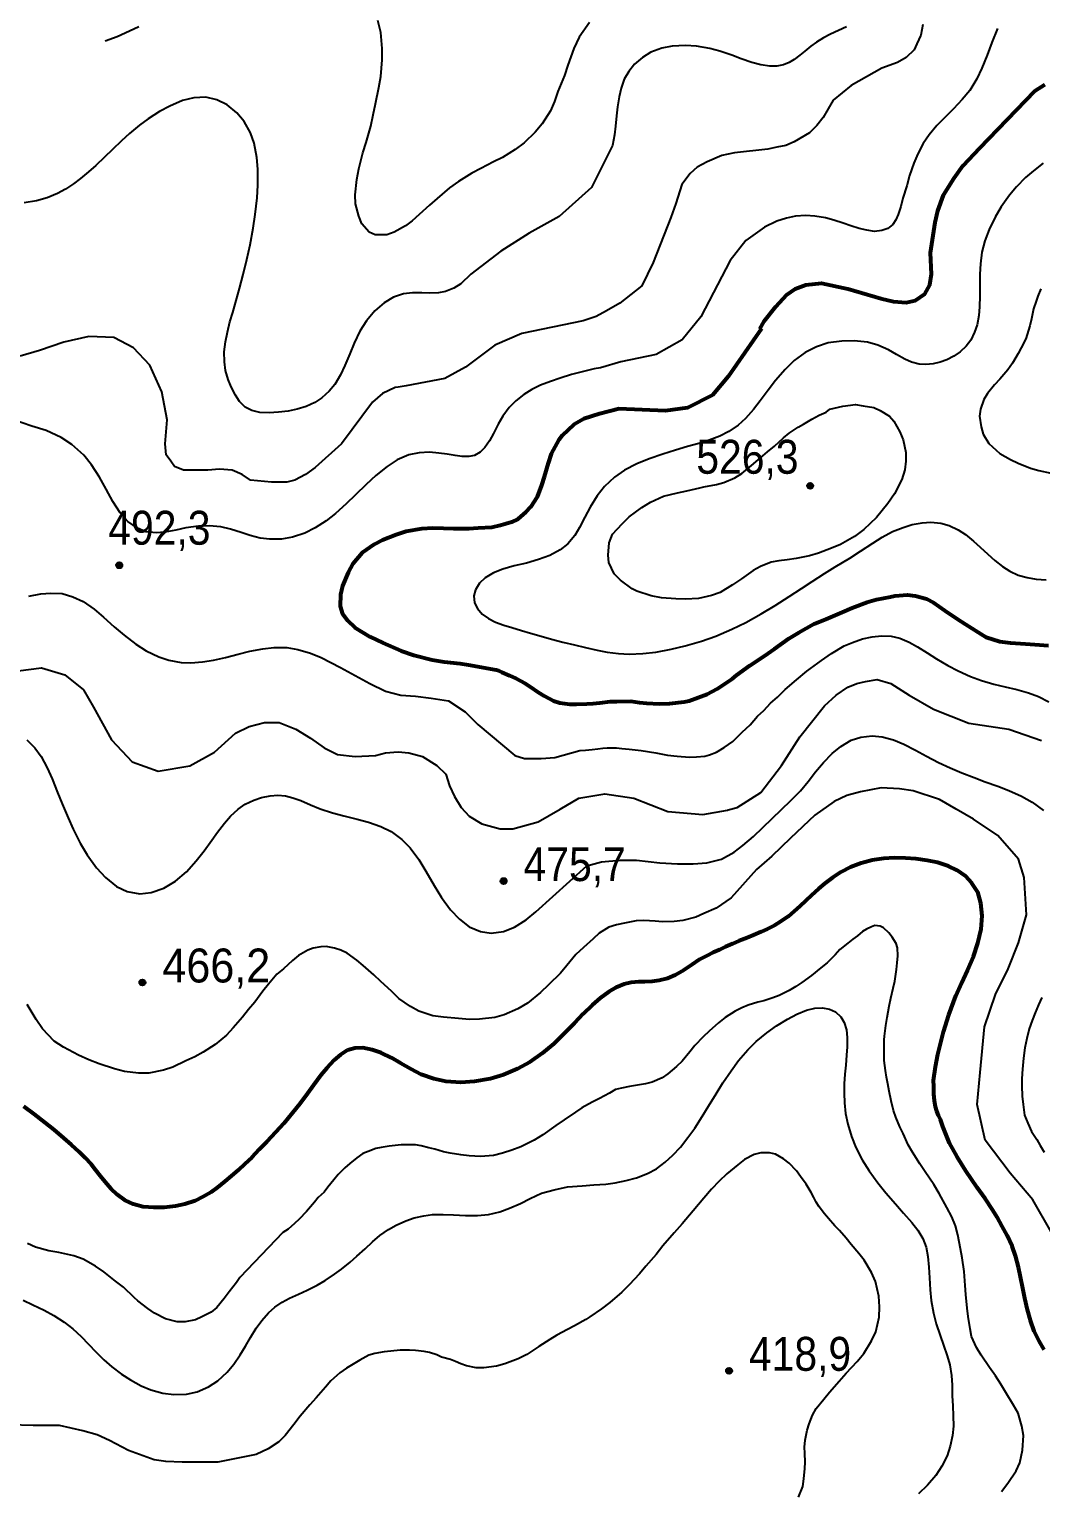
# Model space of a CAD drawing. Header units: metres. Extents: x 552626 to 559174, y 1843804 to 1852371.
# Drawn here: x 556076 to 556583, y 1846438 to 1847171 of the extents above; entities that cross this region are included whole.
import ezdxf

# ---------------------------------------------------------------- set-up
doc = ezdxf.new("R2010")
doc.units = ezdxf.units.M
doc.header["$LTSCALE"] = 6.8
for name, color, linetype, lineweight in [('1', 7, 'Continuous', 25), ('2', 7, 'Continuous', 53), ('3', 7, 'Continuous', 25), ('5', 7, 'Continuous', 25)]:
    doc.layers.add(name, color=color, linetype=linetype, lineweight=lineweight)

msp = doc.modelspace()

# ---------------------------------------------------------------- hatches: boundary and pattern name
at = {"layer": '5'}
for points in [[(556469.2, 1846942.03, 1), (556466.2, 1846942.03, 1)], [(556123.03, 1846902.22, 1), (556120.03, 1846902.22, 1)], [(556315.59, 1846743.92, 1), (556312.59, 1846743.92, 1)], [(556134.6, 1846693.09, 1), (556131.6, 1846693.09, 1)], [(556428.52, 1846498.42, 1), (556425.52, 1846498.42, 1)]]:
    msp.add_hatch(color=256, dxfattribs=at).paths.add_polyline_path(points)

# ---------------------------------------------------------------- linework, layer by layer
at = {"layer": '1'}
for points in [[(556524.13, 1847173.39), (556523.15, 1847168.01), (556521.2, 1847163.61), (556519.74, 1847160.67), (556515.83, 1847156.76), (556511.44, 1847154.31), (556503.64, 1847151.37), (556488.21, 1847142.71), (556483.67, 1847139.07), (556479.14, 1847135.43), (556474.15, 1847126.8), (556470.98, 1847122.7), (556467.35, 1847119.07), (556459.65, 1847114.52), (556455.57, 1847112.7), (556451.03, 1847111.79), (556446.5, 1847110.88), (556429.73, 1847109.07), (556423.38, 1847107.7), (556416.13, 1847104.52), (556411.14, 1847101.79), (556407.51, 1847098.61), (556403.43, 1847093.15), (556400.41, 1847083.53), (556397.84, 1847076.51), (556388.96, 1847054), (556383.29, 1847042.39), (556372.28, 1847033.56), (556365.67, 1847029.88), (556360.53, 1847026.93), (556353.93, 1847024.72), (556323.18, 1847018.39), (556309.61, 1847012.64), (556294.99, 1847001.64), (556284.55, 1846995.88), (556265.24, 1846992.22), (556261.21, 1846991.6), (556259.68, 1846991.36), (556253.33, 1846988.43), (556248.45, 1846984.02), (556232.82, 1846963.09), (556219.66, 1846951.24), (556214.78, 1846947.82), (556209.41, 1846944.88), (556205.51, 1846943.9), (556202.09, 1846943.9), (556197.7, 1846943.9), (556187.2, 1846944.96), (556183.12, 1846947.69), (556178.13, 1846949.96), (556171.78, 1846950.41), (556165.89, 1846949.96), (556159.54, 1846949.96), (556153.65, 1846949.96), (556149.12, 1846951.78), (556147.3, 1846954.5), (556145.04, 1846957.69), (556144.58, 1846963.14), (556145.56, 1846975.17)], [(556485.87, 1847172.09), (556481.85, 1847170.28), (556477.82, 1847168.46), (556474.43, 1847166.7), (556470.85, 1847164.55), (556467.99, 1847162.45), (556464.98, 1847160.05), (556462.51, 1847157.95), (556459.72, 1847155.82), (556457.17, 1847154.3), (556454.25, 1847153.05), (556451.05, 1847152.52), (556447.48, 1847152.46), (556443.03, 1847153.18), (556438.52, 1847154.36), (556433.04, 1847156.19), (556428.4, 1847157.92), (556422.48, 1847159.9), (556417.47, 1847161.24), (556410.76, 1847162.43), (556405.15, 1847162.8), (556398.49, 1847162.56), (556393.29, 1847161.49), (556387.82, 1847159.39), (556383.63, 1847156.8), (556379.68, 1847153.46), (556376.83, 1847149.82), (556374.55, 1847145.9), (556372.95, 1847141.44), (556371.91, 1847137.12), (556371.15, 1847132.05), (556370.67, 1847127.55), (556370.15, 1847122.4), (556369.67, 1847118.04), (556368.6, 1847112.64), (556358.16, 1847091.69), (556341.98, 1847077.03), (556326.84, 1847068.66), (556312.74, 1847059.76), (556297.6, 1847048.24), (556292.65, 1847043.34), (556289.08, 1847041.13), (556285.01, 1847039.43), (556281.38, 1847038.76), (556277.16, 1847038.66), (556273.08, 1847038.86)], [(556561.61, 1847171.27), (556558.76, 1847164.39), (556556.34, 1847157.95), (556553.68, 1847151.43), (556551.2, 1847146.02), (556547.64, 1847140.33), (556543.92, 1847135.68), (556539.49, 1847131), (556535.12, 1847126.78), (556531.12, 1847122.64), (556527.29, 1847118.04), (556524.35, 1847113.66), (556521.56, 1847108.46), (556519.65, 1847103.85), (556517.52, 1847097.67), (556516.05, 1847092.43), (556514.18, 1847086.28), (556513.03, 1847082.05), (556511.74, 1847078.14), (556510.57, 1847075.38), (556509.06, 1847073.09), (556506.56, 1847071.02), (556503.64, 1847070.02), (556499.97, 1847069.65), (556496.03, 1847070.16), (556492.17, 1847071.05), (556488, 1847072.41), (556484.2, 1847073.77), (556479.6, 1847075.3), (556475.31, 1847076.44), (556470.1, 1847077.29), (556465.44, 1847077.53), (556460.4, 1847077.25), (556455.78, 1847076.29), (556450.99, 1847074.67), (556444.82, 1847071.8), (556435.43, 1847064.99), (556427.59, 1847055.04), (556412.98, 1847026.77), (556403.58, 1847015.25), (556390.53, 1847007.92), (556372.78, 1847004.26), (556362.64, 1847001.23), (556359.51, 1847000.65), (556353.36, 1846999.24), (556348.13, 1846997.83), (556342.35, 1846996.07), (556337.59, 1846994.43), (556332.63, 1846992.47), (556328.29, 1846990.33), (556324.14, 1846987.89), (556320.15, 1846984.7), (556316.9, 1846981.32), (556313.72, 1846976.96), (556311.43, 1846972.9), (556309.04, 1846968.36), (556307.04, 1846964.69), (556304.65, 1846961.23), (556302.34, 1846958.97), (556299.51, 1846957.33), (556296.71, 1846956.77), (556293.25, 1846956.77), (556289.84, 1846957.27), (556285.86, 1846957.9), (556281.58, 1846958.52)], [(556273.08, 1847038.86), (556268.42, 1847038.88), (556263.88, 1847038.28), (556258.95, 1847036.64), (556254.16, 1847033.76), (556249.5, 1847029.86), (556245.32, 1847024.78), (556241.96, 1847019.59), (556239.13, 1847013.56), (556236.96, 1847008.26), (556234.57, 1847002.36), (556232.36, 1846997.64), (556229.48, 1846992.89), (556226.73, 1846989.46), (556223.08, 1846986.14), (556219.43, 1846983.84), (556215.12, 1846981.77), (556210.65, 1846980.43), (556206.16, 1846979.46), (556201.3, 1846978.92), (556196.67, 1846978.74), (556192.01, 1846978.87), (556187.89, 1846979.79), (556184.62, 1846981.43), (556181.76, 1846984.29), (556179.69, 1846987.58), (556177.56, 1846991.66), (556176.02, 1846995.36), (556174.68, 1846999.85), (556174.17, 1847004.21), (556174.11, 1847009.28), (556174.73, 1847014.28), (556175.66, 1847019.14), (556176.98, 1847024.25), (556178.33, 1847029.03), (556180.01, 1847034.93), (556181.69, 1847041.03), (556183.58, 1847047.96), (556185.38, 1847055.5), (556187.06, 1847062.9), (556188.56, 1847071.16), (556189.64, 1847078.02), (556190.53, 1847086.46), (556190.94, 1847092.77), (556190.95, 1847100.88), (556190.48, 1847106.65), (556189.17, 1847113.79), (556187.24, 1847118.96), (556184.01, 1847124.73), (556180.35, 1847129.09), (556175.53, 1847133.12), (556170.45, 1847135.51), (556164.84, 1847136.96), (556158.88, 1847136.56), (556153.18, 1847135.21), (556146.85, 1847132.43), (556141.73, 1847129.66), (556135.95, 1847126), (556131.62, 1847122.88), (556126.65, 1847118.77), (556122.69, 1847115.1), (556118.1, 1847110.6), (556114.14, 1847106.8), (556109.78, 1847102.68), (556106.01, 1847099.43)], [(556584.37, 1847103.88), (556579.51, 1847100.05), (556575.57, 1847096.57), (556571.09, 1847092.01), (556567.64, 1847087.77), (556563.44, 1847081.94), (556560.43, 1847076.69), (556557.32, 1847070.56), (556555.24, 1847064.84), (556553.73, 1847059.19), (556553, 1847053.42), (556552.69, 1847048.16), (556552.62, 1847042.29), (556552.62, 1847037.32), (556552.5, 1847031.88), (556552.15, 1847027.47), (556551.32, 1847022.79), (556550.06, 1847019.06), (556548.12, 1847015.15), (556545.8, 1847012.14), (556542.8, 1847009.18), (556539.7, 1847007.1), (556536.24, 1847005.28), (556532.79, 1847004.11), (556529.36, 1847003.26), (556525.7, 1847002.94), (556522.32, 1847003.12), (556518.48, 1847004.07), (556515.06, 1847005.63), (556510.92, 1847007.95)], [(556106.01, 1847099.43), (556102, 1847096.14), (556098.59, 1847093.53), (556094.56, 1847090.84), (556090.58, 1847088.59), (556085.35, 1847086.41), (556080.11, 1847084.92), (556073.84, 1847083.86)], [(556583.32, 1847040.85), (556581.75, 1847037.16), (556580.99, 1847034.7), (556579.55, 1847030.74), (556578.5, 1847025.78), (556577.76, 1847022.28), (556575.76, 1847015.69), (556573.42, 1847011.25), (556571.96, 1847008.33), (556568.99, 1847003.53), (556566.71, 1847000.23), (556562.69, 1846995.6), (556560.08, 1846992.73), (556556.59, 1846988.35), (556554.75, 1846985.39), (556553.04, 1846980.45), (556552.57, 1846977.07), (556553.38, 1846971.66), (556554.37, 1846967.98), (556557.28, 1846963.28), (556562.79, 1846958.22), (556568.07, 1846955.22), (556571.89, 1846953.38), (556578.14, 1846950.96), (556582.27, 1846949.72), (556588.5, 1846948.35)], [(556145.56, 1846975.17), (556142.84, 1846989.2), (556136.75, 1847002.58), (556128.63, 1847011.27), (556118.76, 1847016.49), (556106.2, 1847016.99), (556093.78, 1847014.15), (556081.57, 1847009.96), (556071.81, 1847007.02)], [(556510.92, 1847007.95), (556506.92, 1847010.28), (556501.66, 1847012.56), (556496.38, 1847014.06), (556489.72, 1847014.78), (556483.48, 1847014.65), (556476.78, 1847013.68), (556470.8, 1847011.73), (556465.18, 1847008.94), (556459.75, 1847004.82), (556455.12, 1847000.38), (556450.35, 1846994.92), (556446.62, 1846990.05), (556442.6, 1846984.67), (556439.25, 1846980.35), (556435.22, 1846975.85), (556431.53, 1846972.52), (556426.85, 1846969.31), (556422.34, 1846967.02), (556417.01, 1846964.96), (556411.97, 1846963.37), (556406.18, 1846961.73), (556400.23, 1846959.98), (556393.79, 1846958), (556387.06, 1846955.63), (556380.91, 1846953.14), (556374.66, 1846949.89), (556369.68, 1846946.44), (556364.62, 1846941.72), (556360.93, 1846937), (556357.4, 1846931.31), (556354.85, 1846926.42), (556352.14, 1846921.19), (556349.74, 1846917.17), (556346.32, 1846913.01), (556342.39, 1846909.95), (556337.29, 1846907.08), (556331.58, 1846905.11), (556325.47, 1846903.38), (556319.45, 1846901.98), (556313.77, 1846900.3), (556308.97, 1846898.44), (556304.82, 1846895.89), (556302.07, 1846893.25), (556300.01, 1846889.92), (556299.24, 1846886.91), (556299.52, 1846883.44), (556300.94, 1846880.58), (556303.28, 1846877.74), (556306.47, 1846875.54), (556309.95, 1846873.74), (556314.17, 1846872.23), (556318.2, 1846871.01), (556323.09, 1846869.56), (556327.55, 1846868.24), (556332.85, 1846866.66), (556338, 1846865.21), (556343.69, 1846863.7), (556349.56, 1846862.29), (556355.17, 1846860.96), (556360.88, 1846859.72), (556365.93, 1846858.71), (556371.58, 1846858), (556377.07, 1846857.72), (556383.76, 1846858.03)], [(556281.58, 1846958.52), (556277.02, 1846958.91), (556271.7, 1846958.62), (556266.64, 1846957.54), (556260.76, 1846955.03), (556255.68, 1846951.79), (556249.98, 1846947.22), (556245.21, 1846942.72), (556239.83, 1846937.49), (556235.2, 1846932.99), (556229.87, 1846928.28), (556225.21, 1846924.58), (556219.65, 1846920.94), (556214.45, 1846918.37), (556208.35, 1846916.29), (556202.82, 1846915.38), (556197.01, 1846915.28), (556192.15, 1846915.91), (556187.06, 1846917.2), (556182.54, 1846918.61), (556177.27, 1846920.27), (556172.39, 1846921.48), (556166.51, 1846922.09), (556161.14, 1846921.9), (556154.93, 1846920.94), (556149.92, 1846919.89), (556144.3, 1846918.82), (556139.99, 1846918.5), (556134.81, 1846919.09), (556130.59, 1846920.78), (556125.83, 1846924.11), (556121.94, 1846928.61), (556118.27, 1846934.23), (556114.86, 1846940.45), (556111.62, 1846946.41), (556107.54, 1846952.63), (556103.72, 1846957.51), (556097.81, 1846962.72), (556092.33, 1846966.28), (556084.93, 1846969.83), (556077.74, 1846971.97), (556067.98, 1846975.31)], [(556383.76, 1846858.03), (556390.29, 1846858.75), (556398.08, 1846860.16), (556405.13, 1846861.79), (556413.3, 1846864.21), (556420.47, 1846866.69), (556428.51, 1846870.13), (556435.46, 1846873.55), (556443.12, 1846877.87), (556450.09, 1846882.07), (556457.14, 1846886.55), (556463.35, 1846890.58), (556468.63, 1846894.16), (556474.91, 1846898.06), (556480.25, 1846901.42), (556487.53, 1846905.8), (556492.82, 1846909.28), (556499.05, 1846913.33), (556503.82, 1846916.3), (556508.92, 1846919.11), (556514.25, 1846921.24), (556518.78, 1846922.66), (556523.88, 1846923.6), (556528.11, 1846923.82), (556533.13, 1846923.35), (556537.34, 1846922.19), (556541.86, 1846920.05), (556545.55, 1846917.62), (556549.55, 1846914.41), (556552.89, 1846911.36), (556556.76, 1846907.81), (556560.15, 1846904.71), (556563.99, 1846901.61), (556567.76, 1846899.21), (556571.82, 1846897.29), (556576.39, 1846896.04), (556580.85, 1846895.33), (556585.85, 1846894.94)], [(556076.18, 1846886.78), (556082.15, 1846887.97), (556087.19, 1846888.31), (556092.89, 1846888.06), (556098.28, 1846886.48), (556103.5, 1846884.11), (556108.85, 1846880.31), (556113.53, 1846876.31), (556119.03, 1846871.4), (556123.99, 1846867.15), (556129.84, 1846862.64), (556135.06, 1846859.29), (556141.27, 1846856.31)], [(556141.27, 1846856.31), (556146.4, 1846854.59), (556152.51, 1846853.57), (556157.32, 1846853.41), (556163.26, 1846853.83), (556168.64, 1846854.75), (556174.79, 1846856.02), (556181.03, 1846857.62), (556186.91, 1846859.1), (556193.36, 1846860.43), (556198.97, 1846861.05), (556205.44, 1846860.95), (556211.02, 1846860.04), (556217.37, 1846858.21), (556222.72, 1846855.94), (556232.3, 1846850.97), (556247.03, 1846843.03), (556254.83, 1846839.12), (556262.64, 1846837.16), (556269.96, 1846836.67), (556277.77, 1846835.69), (556286.55, 1846834.23), (556294.85, 1846828.84), (556301.19, 1846822.48), (556319.73, 1846806.82), (556324.61, 1846805.36), (556332.9, 1846805.36), (556339.74, 1846805.85), (556352.22, 1846809.33), (556355.12, 1846809.5), (556358.53, 1846809.9), (556361.27, 1846810.21), (556363.87, 1846810.52), (556365.91, 1846810.69), (556367.77, 1846810.79), (556370.63, 1846810.69), (556373.3, 1846810.45), (556376.95, 1846810.02), (556379.95, 1846809.67), (556383.06, 1846809.37), (556390.36, 1846808.21), (556396.25, 1846807.03), (556400.99, 1846806.54), (556407.18, 1846806.01), (556410.73, 1846806.21), (556414.85, 1846806.59), (556417.28, 1846807.2), (556420.82, 1846808.49), (556424.57, 1846810.91), (556428.94, 1846813.9), (556433.58, 1846818.5), (556437.66, 1846822.33), (556441.27, 1846826.65), (556444.45, 1846829.45), (556447.78, 1846833.06), (556451.33, 1846836.13), (556455.12, 1846839.96), (556460.81, 1846844.77), (556466.05, 1846849.21), (556473.28, 1846854.58), (556478.38, 1846857.97), (556484.69, 1846861.8), (556488.96, 1846863.57), (556493.93, 1846865.33), (556498.71, 1846866.37)], [(556498.71, 1846866.37), (556503.39, 1846866.93), (556508.27, 1846866.62), (556512.57, 1846865.7), (556517.31, 1846863.76), (556521.38, 1846861.4), (556526.29, 1846858.27), (556530.95, 1846855.32), (556536.6, 1846852.02), (556541.88, 1846849.3), (556548.02, 1846846.52), (556553.59, 1846844.47), (556559.68, 1846842.6), (556565.47, 1846841.25), (556571.2, 1846839.9), (556577, 1846838.31), (556582.07, 1846836.4), (556587.33, 1846833.8)], [(556070.88, 1846849.34), (556082.6, 1846850.9), (556094.21, 1846847.38), (556103.53, 1846839.81), (556108.61, 1846831.08), (556117.65, 1846814.81), (556127.98, 1846803.67), (556141.06, 1846798.98), (556156.85, 1846801.7), (556169.2, 1846808.61), (556179.69, 1846818.08)], [(556179.69, 1846818.08), (556186.52, 1846821.5), (556194.33, 1846823.46), (556201.65, 1846823.46), (556209.94, 1846820.04), (556217.26, 1846815.63), (556224.09, 1846810.74), (556230.93, 1846807.31), (556239.71, 1846806.33), (556249.96, 1846806.82), (556254.83, 1846808.29), (556261.18, 1846808.78), (556266.55, 1846808.29), (556273.38, 1846806.33), (556280.7, 1846801.93), (556285.09, 1846797.53), (556287.04, 1846791.66), (556289.48, 1846786.27), (556292.89, 1846780.89), (556296.8, 1846776.49), (556303.14, 1846772.57), (556312.41, 1846770.12), (556318.75, 1846770.12), (556331.4, 1846773.6), (556342.39, 1846779.97), (556351.84, 1846785.56), (556364.83, 1846787.65), (556379.29, 1846785.49), (556396.45, 1846778.87), (556413.89, 1846777.26), (556426.26, 1846779.53), (556426.65, 1846779.63), (556431.05, 1846780.75), (556443.03, 1846788.32), (556453.3, 1846801.93), (556462.55, 1846816.24), (556474.91, 1846831.79), (556480.76, 1846837.17), (556486.62, 1846841.09), (556491.01, 1846843.04), (556495.4, 1846844.02), (556501.25, 1846845), (556508.09, 1846843.04), (556517.36, 1846837.17), (556529.41, 1846830.03), (556547.12, 1846823.14), (556567.17, 1846820.07), (556583.67, 1846814.44)], [(556149.6, 1846743.93), (556155.18, 1846748.64), (556160.08, 1846754.14), (556164.03, 1846759.12), (556167.85, 1846764.4), (556170.73, 1846768.44), (556174.23, 1846772.96), (556177.22, 1846776.4), (556181.08, 1846779.94), (556184.61, 1846782.42), (556188.91, 1846784.51), (556192.78, 1846785.8), (556197.16, 1846786.67), (556200.91, 1846786.92), (556204.8, 1846786.67), (556208.51, 1846785.71), (556212.43, 1846784.27), (556217.24, 1846782.18), (556222.19, 1846780.2), (556228.4, 1846778.11), (556234.09, 1846776.6), (556240.67, 1846775.03), (556246.36, 1846773.54), (556252.61, 1846771.33), (556257.78, 1846768.73), (556263.13, 1846764.82), (556267.29, 1846760.55), (556271.61, 1846754.67), (556275.11, 1846748.85), (556279.25, 1846741.78), (556283.01, 1846735.65), (556287.45, 1846729.48), (556291.97, 1846724.75), (556296.87, 1846720.94), (556302.46, 1846718.66), (556307.85, 1846717.84), (556314.11, 1846718.68), (556319.52, 1846720.77), (556325.45, 1846724.44), (556330.3, 1846728.44), (556355.84, 1846751.53), (556363.16, 1846753.49), (556372.43, 1846754.47), (556380.72, 1846754.47), (556392.44, 1846753), (556401.22, 1846752.51), (556409.03, 1846752.51), (556415.86, 1846753), (556423.18, 1846754.96), (556429.52, 1846758.38), (556433.91, 1846761.81), (556439.28, 1846766.21), (556457.92, 1846784.28), (556462.79, 1846789.19), (556466.6, 1846793.87), (556470.42, 1846798.67), (556474.32, 1846803.37), (556478.71, 1846807.9), (556483.01, 1846811.47), (556488.25, 1846814.52), (556493.04, 1846816.12), (556498.72, 1846816.8), (556503.73, 1846816.27), (556509.5, 1846814.71), (556514.56, 1846812.53)], [(556075.16, 1846814.67), (556079.12, 1846810.76), (556082.45, 1846806.38), (556085.41, 1846800.73), (556087.83, 1846795.21), (556090.58, 1846788.39), (556092.91, 1846782.6), (556095.82, 1846775.63), (556098.37, 1846769.97), (556101.99, 1846762.95), (556105.45, 1846757.16), (556110.17, 1846750.6), (556114.64, 1846745.66), (556120.2, 1846741.26), (556125.43, 1846738.76), (556131.73, 1846737.58), (556137.47, 1846738.13), (556143.91, 1846740.31), (556149.6, 1846743.93)], [(556514.56, 1846812.53), (556520.51, 1846809.47), (556525.91, 1846806.54), (556531.98, 1846803.34), (556537.81, 1846800.64), (556543.7, 1846798.11), (556549.83, 1846795.8), (556555.45, 1846793.76), (556561.74, 1846791.46), (556567.26, 1846789.31), (556573.53, 1846786.48), (556578.95, 1846783.46), (556584.67, 1846779.35)], [(556588.42, 1846568.04), (556579.27, 1846584.14), (556567.96, 1846597.55), (556555.32, 1846614.09), (556551.28, 1846631.93), (556552.79, 1846647.96), (556554.98, 1846670.89), (556560.56, 1846687.12), (556566.95, 1846699.98), (556572.02, 1846712.93), (556576.1, 1846727.04), (556574.93, 1846745.67), (556572.01, 1846754.96), (556561.76, 1846766.71), (556549.56, 1846775.03), (556540.78, 1846779.92), (556532.48, 1846784.81), (556519.31, 1846789.22), (556512.48, 1846790.2), (556503.21, 1846790.68), (556492.96, 1846788.73), (556486.13, 1846786.77), (556479.78, 1846783.83), (556470.03, 1846776.98), (556457.78, 1846765.45), (556448.4, 1846756.39), (556440.81, 1846749.77), (556428.15, 1846735.55), (556420.64, 1846730.4), (556414.47, 1846727.6)], [(556414.47, 1846727.6), (556410.38, 1846725.89), (556403.89, 1846724.19), (556399.56, 1846723.7), (556393.68, 1846723.41), (556390.02, 1846723.75), (556384.35, 1846724.15), (556380.46, 1846723.99), (556374.58, 1846722.84), (556370.59, 1846721.91), (556366.8, 1846720.81), (556362, 1846717.78), (556358.97, 1846715.05), (556354.05, 1846710.57), (556350.33, 1846707.19), (556345.73, 1846701.61), (556342.54, 1846697.81), (556336.64, 1846691.89), (556332.59, 1846688.09), (556326.06, 1846682.67), (556321.23, 1846679.83), (556314.31, 1846676.94), (556309.61, 1846675.54), (556302.08, 1846674.68), (556297.04, 1846674.58), (556291.55, 1846675), (556283.93, 1846675.75), (556278.61, 1846676.38), (556271.57, 1846678.72), (556267.4, 1846681.01), (556261.59, 1846685.11), (556257.94, 1846688.7), (556252.52, 1846693.52), (556249.08, 1846696.94), (556243.77, 1846701.67), (556240.52, 1846704.26), (556235.74, 1846707.71), (556232.51, 1846709.25), (556229.43, 1846710.33), (556225.24, 1846711.09), (556222.58, 1846710.98), (556218.65, 1846710.34), (556215.91, 1846709.26), (556211.36, 1846706.54), (556208.29, 1846704.19), (556203.72, 1846699.95), (556200.51, 1846697.2), (556196.21, 1846692.22), (556193.46, 1846688.76), (556189.42, 1846683.24), (556186.31, 1846679.55), (556183.31, 1846675.77), (556178.6, 1846670.27), (556175.2, 1846666.64), (556169.53, 1846662.08), (556163.49, 1846658.15), (556159.38, 1846655.77), (556154.84, 1846653.73), (556148.32, 1846650.69), (556143.64, 1846649.11), (556136.36, 1846647.7), (556131.21, 1846647.68), (556124.16, 1846648.5), (556119.15, 1846649.74), (556111.42, 1846652.29)], [(556511.32, 1846703.01), (556511.69, 1846706.49), (556511.42, 1846710.46), (556510.79, 1846712.68), (556508.7, 1846715.87), (556507.13, 1846717.98), (556504.46, 1846720.44), (556502.83, 1846721.4), (556500.13, 1846721.66), (556498.39, 1846720.99), (556495.95, 1846719.85), (556493.98, 1846718.67), (556491.37, 1846716.47), (556489.08, 1846714.87), (556486.55, 1846712.77), (556482.63, 1846709.55), (556480.17, 1846706.89), (556476.14, 1846702.9), (556472.99, 1846700.44), (556468.38, 1846696.57), (556463.54, 1846693.06), (556460.53, 1846691), (556457.12, 1846689.08), (556452.07, 1846686.6), (556449.06, 1846685.4), (556444.46, 1846683.92), (556441.49, 1846683.19), (556436.6, 1846681.78), (556433.42, 1846680.36), (556430.08, 1846678.74), (556425.11, 1846675.5), (556421.68, 1846672.92), (556417.11, 1846668.67), (556414.01, 1846665.84), (556409.92, 1846661.56), (556407.33, 1846658.3), (556403.48, 1846653.67), (556400.64, 1846650.96), (556396.38, 1846647.32), (556393.46, 1846645.37), (556388.57, 1846643.09), (556385.14, 1846642.22), (556380.18, 1846641.37), (556377.17, 1846641.02), (556373.07, 1846640.17), (556370.21, 1846639.37), (556367.08, 1846637.58), (556362.12, 1846635.01), (556358.43, 1846633.16), (556353.33, 1846630.19), (556350.05, 1846628), (556344.48, 1846624.22), (556340.32, 1846621.36), (556333.79, 1846616.79), (556329.34, 1846614), (556322.76, 1846610.67), (556318.18, 1846609), (556313.58, 1846607.52), (556308.94, 1846606.42), (556302.43, 1846605.77), (556296.76, 1846606.17), (556292.7, 1846606.65), (556287.25, 1846607.56), (556284.03, 1846608.24), (556279.59, 1846609.54)], [(556563.59, 1846437.95), (556566.74, 1846442.13), (556570.9, 1846448.23), (556572.73, 1846452.25), (556574.09, 1846458.7), (556574.51, 1846465.9), (556573.78, 1846470.59), (556571.87, 1846477.24), (556569.6, 1846481.27), (556565.65, 1846487.49), (556563.16, 1846491.69), (556560.49, 1846495.87), (556557.53, 1846500.11), (556553.3, 1846506.2), (556551.05, 1846510.05), (556548.5, 1846515.67), (556547.77, 1846519.5), (556546.87, 1846525.69), (556546.4, 1846529.83), (556545.62, 1846536.61), (556545.38, 1846541.25), (556544.87, 1846548.16), (556543.89, 1846555.1), (556543, 1846559.58), (556541.72, 1846566.58), (556540.53, 1846571.12), (556538.59, 1846575.57), (556536.15, 1846580.25), (556532.29, 1846587.25), (556529.58, 1846591.8), (556525.33, 1846598.09), (556522.58, 1846602.16), (556518.96, 1846607.94), (556516.81, 1846611.7), (556514.26, 1846617.32), (556512.53, 1846620.75), (556510.55, 1846625.58), (556509.41, 1846628.88), (556508.28, 1846633.71), (556507.24, 1846638.65), (556506.54, 1846642.29), (556505.88, 1846645.55), (556505.49, 1846648.94), (556504.83, 1846653.92), (556504.73, 1846657.24), (556504.69, 1846664.3), (556504.85, 1846666.22), (556505.67, 1846671.56), (556506.26, 1846675.54), (556507.23, 1846681.28), (556508.12, 1846685.19), (556509.25, 1846690.28), (556510.1, 1846693.72), (556510.96, 1846699.54), (556511.32, 1846703.01)], [(556583.75, 1846685.49), (556582.04, 1846681.86), (556580.44, 1846677.94), (556578.84, 1846674.01), (556577.39, 1846669.82), (556576.25, 1846665.07), (556575.23, 1846660.37), (556574.58, 1846655.12), (556574.19, 1846651.4), (556573.93, 1846647.67), (556573.78, 1846644.52), (556573.73, 1846641.35), (556573.92, 1846636.07), (556574.34, 1846631.94), (556575.13, 1846626.61), (556576.81, 1846622.57), (556578.6, 1846618.4), (556581.21, 1846614.35), (556582.99, 1846611.29), (556584.99, 1846608.07)], [(556111.42, 1846652.29), (556106.23, 1846654.36), (556101.09, 1846656.73), (556093.48, 1846660.72), (556088.85, 1846663.72), (556083.09, 1846669.83), (556079.79, 1846674.51), (556075.31, 1846682.01)], [(556306.54, 1846576.8), (556312.2, 1846578.11), (556316.99, 1846579.9), (556322.54, 1846582.37), (556327.37, 1846584.77), (556333, 1846587.4), (556339.38, 1846589.16), (556346.1, 1846590.64), (556353.44, 1846591.18), (556359.33, 1846591.69), (556365.31, 1846592.04), (556369.98, 1846592.69), (556375.54, 1846593.83), (556380.63, 1846595.16), (556386.19, 1846597.36), (556390.61, 1846599.75), (556395.05, 1846602.94), (556398.92, 1846606.54), (556402.63, 1846610.52), (556406.44, 1846615.38), (556409.82, 1846620.12), (556413.57, 1846625.88), (556416.8, 1846631.13), (556420.59, 1846637.27), (556424, 1846642.75), (556428.08, 1846648.83), (556431.8, 1846653.93), (556436.38, 1846659.28), (556440.68, 1846663.51), (556445.99, 1846667.91), (556450.83, 1846671.32), (556456.37, 1846674.75), (556461.08, 1846677.19), (556465.86, 1846679.22), (556469.97, 1846680.16), (556473.78, 1846680.43), (556477.39, 1846679.68), (556480.34, 1846678.31), (556483.02, 1846675.92), (556484.71, 1846673.11), (556485.87, 1846669.32), (556486.3, 1846665.49), (556486.26, 1846660.88), (556485.95, 1846656.6), (556485.49, 1846651.63), (556485.1, 1846647.19), (556484.8, 1846642.35), (556484.69, 1846637.65), (556484.87, 1846632.82), (556485.45, 1846627.36), (556486.51, 1846622.11), (556488.32, 1846615.93), (556490.61, 1846610.4), (556493.8, 1846604.13), (556497.2, 1846598.7), (556501.56, 1846592.72), (556505.64, 1846587.66), (556510.45, 1846582.12), (556514.5, 1846577.48), (556518.64, 1846572.75), (556521.66, 1846568.85), (556524.17, 1846564.7), (556525.73, 1846560.48), (556526.7, 1846555.73), (556527.19, 1846550.34)], [(556279.59, 1846609.54), (556276.55, 1846610.24), (556272.72, 1846611.23), (556270, 1846611.69), (556265.79, 1846611.78), (556262.76, 1846611.62), (556258.32, 1846611.21), (556256.81, 1846611.04), (556252.69, 1846610.37), (556250, 1846609.78), (556246.15, 1846608.39), (556243.6, 1846607.33), (556240.51, 1846605.16), (556237.11, 1846602.39), (556234.6, 1846600.1), (556231.16, 1846596.85), (556229.08, 1846594.22), (556226.08, 1846590.45), (556224.16, 1846588.03), (556221.24, 1846585.22), (556219.3, 1846583), (556217.28, 1846580.67), (556215.26, 1846578.34), (556211.69, 1846574.5), (556209.37, 1846572.23), (556206.08, 1846569.37), (556203.49, 1846567.83), (556181.86, 1846545.14), (556180.24, 1846542.67), (556176.57, 1846538.05), (556174.09, 1846534.71), (556170.32, 1846530.18), (556167.62, 1846527.87), (556162.94, 1846525.43), (556159.68, 1846523.91), (556154.46, 1846522.93), (556150.54, 1846522.96), (556144.74, 1846524.49), (556139.08, 1846527.27), (556135.85, 1846529.67), (556130.73, 1846533.57), (556129.03, 1846535.09), (556123.57, 1846540.28), (556119.69, 1846543.37), (556113.82, 1846548.03), (556109.68, 1846550.8), (556103.46, 1846554.38), (556098.78, 1846556.04), (556091.16, 1846557.65), (556086.28, 1846558.62), (556079.5, 1846560.42), (556075.47, 1846562.24)], [(556461.87, 1846435.08), (556463.93, 1846440.47), (556464.44, 1846444.34), (556465.01, 1846449.37), (556465.21, 1846452.63), (556464.98, 1846457.09), (556464.82, 1846460.12), (556465.19, 1846463.6), (556466.24, 1846468.58), (556467.21, 1846471.75), (556468.89, 1846476.23), (556470.7, 1846479.58), (556474.48, 1846484.12), (556477.31, 1846487.68), (556482.21, 1846493.2), (556485.76, 1846497.23), (556491.2, 1846503.01), (556494.55, 1846507.01), (556498.49, 1846513.47), (556500.55, 1846518), (556502.2, 1846525.25), (556502.37, 1846530.42), (556502.04, 1846535.81), (556500.42, 1846543.26), (556498.48, 1846547.71), (556494.82, 1846553.87), (556492.15, 1846557.19), (556488.28, 1846561.8), (556485.74, 1846564.85), (556482.34, 1846568.75), (556479.97, 1846571.15), (556476.79, 1846574.7), (556474.9, 1846577.06), (556472.21, 1846580.56), (556470.7, 1846582.97), (556469.48, 1846585.3), (556468.23, 1846587.83), (556465.67, 1846591.93), (556462.83, 1846595.89), (556460.9, 1846598.63), (556457.12, 1846602.49), (556454.28, 1846604.74), (556450.3, 1846607.05), (556447.37, 1846607.67), (556442.89, 1846607.63), (556439.65, 1846606.78), (556434.78, 1846604.32), (556431.36, 1846601.73), (556425.97, 1846597.11), (556422.09, 1846593.52), (556418.17, 1846589.45), (556414.48, 1846585.02)], [(556414.48, 1846585.02), (556409.1, 1846578.68), (556403.47, 1846572.03), (556399.6, 1846567.58), (556393.86, 1846561.01), (556390.45, 1846556.71), (556385.3, 1846550.87), (556382.21, 1846546.99), (556377.02, 1846541.53), (556373.35, 1846537.78), (556367.36, 1846532.61), (556363.14, 1846529.46), (556357.29, 1846525.54), (556355.35, 1846524.18), (556349.52, 1846520.94), (556346.02, 1846519.1), (556340.81, 1846516.22), (556337.24, 1846514.09), (556331.73, 1846510.6), (556325.69, 1846506.67), (556321.37, 1846504.46), (556314.7, 1846501.88), (556310.44, 1846500.82), (556304.24, 1846499.92), (556300.33, 1846499.95), (556295.45, 1846500.92), (556292.67, 1846501.93), (556289.96, 1846503.06), (556287.47, 1846504.01), (556283.03, 1846505.31), (556280.62, 1846506.37), (556276.95, 1846507.58), (556274.31, 1846508.13), (556269.87, 1846508.58), (556266.9, 1846508.71), (556262.32, 1846508.76), (556257.51, 1846508.31), (556254.31, 1846507.94), (556249.54, 1846507.11), (556246.59, 1846506.2), (556242.1, 1846503.78), (556235.31, 1846499.76), (556231.95, 1846497.47), (556227.55, 1846493.43), (556224.77, 1846490.16), (556220.23, 1846484.87), (556216.91, 1846481.34), (556212.22, 1846475.66), (556208.97, 1846471.57), (556204.55, 1846466.01), (556201.38, 1846462.88), (556196.08, 1846459.22), (556190.1, 1846456.44), (556170.88, 1846452.6), (556160.51, 1846452.6), (556153.05, 1846452.6), (556144.76, 1846453.01), (556138.96, 1846453.85), (556126.1, 1846458.42), (556116.57, 1846463.41), (556110.35, 1846466.32), (556103.3, 1846468.4), (556091.58, 1846471.02), (556078.32, 1846471), (556066.52, 1846471.28)], [(556073.35, 1846533.8), (556078.26, 1846531.53), (556083.9, 1846528.83), (556088.7, 1846526.22), (556093.93, 1846522.81), (556098.19, 1846519.5), (556102.4, 1846515.61), (556106.07, 1846511.83), (556109.69, 1846507.91), (556113.78, 1846503.94), (556117.82, 1846500.38), (556122.69, 1846496.73), (556127.13, 1846493.82), (556132.46, 1846490.91), (556137.39, 1846488.83), (556143.35, 1846487.15), (556148.83, 1846486.49), (556155.13, 1846486.74), (556160.52, 1846487.92), (556166.29, 1846490.39), (556170.9, 1846493.42), (556175.5, 1846497.68), (556178.98, 1846501.82), (556182.13, 1846506.46), (556184.75, 1846510.84), (556187.26, 1846515.19), (556190.08, 1846519.72), (556192.91, 1846523.62), (556196.28, 1846527.5), (556199.39, 1846530.29), (556203.15, 1846532.88), (556206.79, 1846534.81), (556211.34, 1846536.89), (556215.62, 1846538.85), (556220.59, 1846541.34), (556224.63, 1846543.64), (556229.35, 1846546.78), (556232.81, 1846549.35), (556237.21, 1846552.91), (556240.61, 1846555.94), (556244.64, 1846559.61), (556248.34, 1846563.04), (556252.1, 1846566.2), (556256.37, 1846569.24), (556260.3, 1846571.47), (556265.04, 1846573.58), (556269.31, 1846575.02), (556274.15, 1846576.15), (556278.51, 1846576.73), (556283.72, 1846576.81), (556288.98, 1846576.58), (556294.94, 1846576.25), (556300.93, 1846576.29), (556306.54, 1846576.8)], [(556527.19, 1846550.34), (556527.46, 1846545.04), (556527.76, 1846539.07), (556528.31, 1846533.66), (556529.45, 1846527.37), (556530.87, 1846522), (556532.78, 1846516.06), (556534.52, 1846511.22), (556536.37, 1846505.95), (556537.67, 1846501.4), (556538.43, 1846496.08), (556538.86, 1846491.14), (556538.89, 1846485.85), (556539.21, 1846480.8), (556539.34, 1846475.83), (556539.47, 1846470.74), (556539.03, 1846465.91), (556537.91, 1846460.64), (556536.25, 1846455.86), (556533.63, 1846450.61), (556530.58, 1846446), (556526.45, 1846441.05), (556521.96, 1846436.79)]]:
    msp.add_lwpolyline(points, dxfattribs=at)
msp.add_lwpolyline([(556477.59, 1846980.45), (556484.07, 1846981.95), (556490.33, 1846982.76), (556494.18, 1846982.25), (556499.6, 1846981.35), (556502.71, 1846979.91), (556507.4, 1846977.03), (556509.6, 1846974.43), (556512.57, 1846969.17), (556514.36, 1846965.2), (556515.67, 1846958.71), (556515.68, 1846954.44), (556515.13, 1846950.11), (556513.69, 1846945.29), (556509.97, 1846938.03), (556506.53, 1846933.27), (556500.89, 1846926.18), (556494.56, 1846920.14), (556489.82, 1846916.75), (556482.88, 1846912.73), (556478.45, 1846910.8), (556471.9, 1846908.34), (556467.3, 1846907.05), (556460.62, 1846905.72), (556456.14, 1846905.02), (556452.02, 1846904.55), (556448.21, 1846903.83), (556442.77, 1846901.68), (556439.11, 1846899.65), (556433.23, 1846895.47), (556428.74, 1846892.39), (556422.53, 1846888.64), (556418.24, 1846887.11), (556411.77, 1846885.61), (556405.17, 1846885.23), (556400.32, 1846885.34), (556393.13, 1846885.94), (556387.99, 1846886.97), (556380.8, 1846889.28), (556378.48, 1846890.44), (556372.68, 1846894.71), (556369.46, 1846897.94), (556366.82, 1846903.62), (556366.39, 1846907.37), (556367.01, 1846913.51), (556368.71, 1846917.79), (556373.42, 1846923.07), (556377.01, 1846926.52), (556383.3, 1846931.22), (556387.65, 1846933.9), (556394.24, 1846936.84), (556401.17, 1846938.49), (556405.89, 1846939.5), (556412.44, 1846941.11), (556414.48, 1846941.53), (556420.7, 1846942.72), (556424.47, 1846943.81), (556430, 1846946.06), (556433.45, 1846948.26), (556438.21, 1846952.31), (556441.67, 1846955.17), (556446.35, 1846959.13), (556449.81, 1846961.99), (556454.28, 1846966.11), (556457.14, 1846968.43), (556461.63, 1846971.5), (556464.31, 1846972.95), (556468.49, 1846975.42), (556472.15, 1846977.45), (556475.77, 1846979)], close=True, dxfattribs=at)
at = {"layer": '2'}
for points in [[(556442.45, 1847020.82), (556444.61, 1847024.64), (556450.46, 1847031.98), (556455.83, 1847037.85), (556460.22, 1847040.79), (556465.59, 1847042.75), (556473.39, 1847043.73), (556486.57, 1847040.79), (556503.16, 1847035.9), (556509.5, 1847034.43), (556515.85, 1847033.94), (556520.24, 1847034.92), (556525.12, 1847038.34), (556527.56, 1847042.75), (556528.53, 1847048.13), (556527.9, 1847058.81), (556530.37, 1847074.06), (556531.73, 1847079.97), (556534.45, 1847087.7), (556539.89, 1847096.33), (556544.42, 1847102.7), (556552.58, 1847111.34), (556580.23, 1847140.04), (556585.28, 1847143.18)], [(556443.26, 1847021.01), (556426.55, 1846996.93), (556418.72, 1846987.5), (556406.19, 1846981.22), (556395.23, 1846979.65), (556371.74, 1846980.7), (556362.14, 1846978.16), (556354.32, 1846975.65), (556349.31, 1846972.78), (556343.37, 1846967.24), (556341.8, 1846965.06), (556337.83, 1846958.12), (556336.36, 1846953.47), (556334.48, 1846946.57), (556333.05, 1846942.41), (556330.95, 1846936.54), (556327.54, 1846931.38), (556325.16, 1846928.82), (556321.17, 1846925.31), (556318.1, 1846923.81), (556312.37, 1846922.21), (556308.19, 1846921.25), (556301.37, 1846920.85), (556296.64, 1846920.5), (556289.11, 1846920.5), (556283.94, 1846920.67), (556278.58, 1846920.82), (556273.08, 1846920.57), (556265.24, 1846919.1), (556260.26, 1846917.58), (556253.43, 1846914.79), (556249.18, 1846912.68), (556243.28, 1846908.48), (556238.56, 1846902.98), (556236.19, 1846898.7), (556233.43, 1846892), (556232.32, 1846887.58), (556232.23, 1846881.66), (556233.41, 1846877.98), (556235.81, 1846874.53), (556239.55, 1846871.05), (556247.24, 1846866.3), (556253.49, 1846863.39), (556262.73, 1846859.3), (556269.08, 1846857.17), (556278.32, 1846854.79), (556284.24, 1846853.85), (556292.26, 1846852.95), (556296.53, 1846852.3), (556310.27, 1846849.77), (556311.55, 1846849.44), (556313.26, 1846848.59), (556317.08, 1846846.92), (556320.39, 1846845.49), (556324.67, 1846843.12), (556327.54, 1846841.35), (556331.48, 1846838.56), (556334.46, 1846836.71), (556339.03, 1846834.27), (556342.3, 1846833.22), (556347.32, 1846832.65), (556350.67, 1846832.55), (556355.8, 1846832.76), (556359.02, 1846832.94), (556362.22, 1846833.3)], [(556362.22, 1846833.3), (556367.39, 1846833.99), (556370.82, 1846834), (556377.87, 1846834.05), (556382.23, 1846833.49), (556385.7, 1846833.13), (556392.23, 1846832.73), (556397.26, 1846833.02), (556404.6, 1846833.86), (556407.13, 1846834.25), (556416.1, 1846837.56), (556421.03, 1846840.32), (556428.56, 1846845.28), (556430.73, 1846847.15), (556437.44, 1846851.92), (556444.79, 1846856.87), (556449.73, 1846860.29), (556456.96, 1846865.51), (556461.95, 1846868.56), (556469.66, 1846872.87), (556475.49, 1846875.26), (556483.76, 1846878.78), (556488.76, 1846880.97), (556496.26, 1846883.74), (556500.88, 1846885.03), (556507.87, 1846886.5), (556510.11, 1846886.95), (556516.45, 1846887.38), (556520.32, 1846886.87), (556526.02, 1846885.43), (556529.47, 1846883.53), (556535.08, 1846879.6), (556541.28, 1846875.35), (556545.5, 1846872.68), (556551.87, 1846868.65), (556555.88, 1846866.15), (556562.71, 1846863.97), (556568.03, 1846863.34), (556575.52, 1846862.86), (556580.23, 1846862.54), (556587.16, 1846862)], [(556520.58, 1846755.03), (556515.4, 1846755.43), (556509.75, 1846755.5), (556504.57, 1846755.24), (556498.76, 1846754.42), (556493.3, 1846752.98), (556487.86, 1846750.97), (556483.1, 1846748.36), (556479.03, 1846745.73), (556475.1, 1846742.68), (556471.85, 1846739.97), (556468.3, 1846736.85), (556465.44, 1846734.26), (556462.48, 1846731.39), (556459.64, 1846728.79), (556456.6, 1846726.14), (556453.04, 1846723.67), (556449.82, 1846721.65), (556446.12, 1846719.8), (556443.05, 1846718.42), (556439.37, 1846716.86), (556436.05, 1846715.53), (556432.19, 1846713.89), (556428.83, 1846712.51), (556425.28, 1846710.88), (556422.32, 1846709.49), (556419.1, 1846708.09), (556415.95, 1846706.46), (556412.26, 1846704.54), (556408.35, 1846701.93), (556404.36, 1846699.34), (556400.1, 1846696.83), (556396.17, 1846695.11), (556392.03, 1846694.05), (556388.49, 1846693.62), (556384.85, 1846693.46), (556381.65, 1846693.4), (556378.02, 1846693.04), (556374.57, 1846692.26), (556370.49, 1846690.62), (556366.77, 1846688.45), (556362.41, 1846685.26), (556358.51, 1846681.79), (556353.98, 1846677.35), (556349.58, 1846672.73), (556344.66, 1846667.6), (556339.19, 1846662.41), (556333.54, 1846657.68), (556327.18, 1846653.22), (556321.07, 1846649.82), (556314.07, 1846646.82), (556307.31, 1846644.79), (556299.56, 1846643.39), (556292.58, 1846642.91), (556285.06, 1846643.41), (556279.04, 1846644.74), (556272.75, 1846647.04), (556267.76, 1846649.57), (556262.4, 1846652.7), (556257.84, 1846655.31), (556252.68, 1846657.86), (556248.16, 1846659.4), (556243.47, 1846660.34), (556239.51, 1846660.13), (556235.9, 1846659.21)], [(556585, 1846508.86), (556582.41, 1846513.21), (556579.94, 1846518.31), (556578.13, 1846523.62), (556576.53, 1846528.98), (556575.2, 1846534.77), (556574.23, 1846539.77), (556573.14, 1846545.46), (556572.15, 1846550.39), (556570.58, 1846556), (556568.83, 1846560.84), (556566.36, 1846566.28), (556563.95, 1846570.82), (556561.37, 1846575.45), (556559.24, 1846578.94), (556555.35, 1846584.79), (556551.43, 1846590.37), (556545.61, 1846598.67), (556541.36, 1846605.76), (556537.47, 1846612.48), (556535.52, 1846617.58), (556534.17, 1846620.92), (556532.92, 1846624.35), (556531.98, 1846626.38), (556531.11, 1846628.62), (556530.43, 1846630.67), (556530.02, 1846633.9), (556529.72, 1846637.04), (556529.68, 1846641.1), (556529.51, 1846644.01), (556530.51, 1846650.74), (556531.67, 1846657.04), (556534.57, 1846668.28), (556537.21, 1846676.8), (556540.64, 1846686.38), (556543.57, 1846692.79), (556546.58, 1846699.34), (556549.46, 1846706.05), (556551.73, 1846712.84), (556553.31, 1846719.8), (556553.86, 1846726.55), (556553.21, 1846732.91), (556551.63, 1846738.3), (556548.75, 1846742.95), (556545.51, 1846746.31), (556541.16, 1846749.36), (556536.92, 1846751.47), (556531.48, 1846753.2), (556526.39, 1846754.32), (556520.58, 1846755.03)], [(556235.9, 1846659.21), (556232.28, 1846656.84), (556229.18, 1846654.22), (556225.49, 1846650.16), (556222.52, 1846646.56), (556218.88, 1846641.69), (556215.82, 1846637.51), (556211.9, 1846632.28), (556208.35, 1846627.72), (556203.96, 1846622.47), (556200.01, 1846618), (556195.49, 1846613.17), (556191.66, 1846609.28), (556187.85, 1846605.43), (556184.36, 1846602.18), (556181.11, 1846599.05), (556177.6, 1846595.98), (556174.46, 1846593.25), (556170.8, 1846590.38), (556167.57, 1846588), (556163.45, 1846585.57), (556159.5, 1846583.67), (556154.42, 1846581.99), (556149.68, 1846580.92), (556143.95, 1846580.28), (556138.88, 1846580.2), (556133.44, 1846580.66), (556128.71, 1846581.95), (556124.33, 1846583.89), (556120.46, 1846586.75), (556117.38, 1846589.71), (556114.42, 1846593.1), (556112.18, 1846596.01), (556109.65, 1846599.21), (556107.36, 1846601.97), (556104.41, 1846605.23), (556101.45, 1846608.14), (556097.58, 1846611.71), (556093.75, 1846615.03), (556088.88, 1846619.16), (556084.21, 1846622.96), (556078.93, 1846627.14), (556073.74, 1846630.96)]]:
    msp.add_lwpolyline(points, dxfattribs=at)
at = {"layer": '3'}
for points in [[(556124.49, 1847168.95), (556120.48, 1847167.08), (556114.47, 1847164.99)], [(556131.27, 1847172.25), (556124.49, 1847168.95)], [(556333.39, 1847123.55), (556329.94, 1847119.43), (556324.32, 1847113.95), (556319.86, 1847110.62), (556313.46, 1847106.66), (556309.07, 1847104.55), (556302.72, 1847101.1), (556298.24, 1847098.88), (556291.46, 1847094.68), (556286.9, 1847091.43), (556280.86, 1847086.11), (556276.91, 1847082.73), (556271.71, 1847078.01), (556268.23, 1847074.99), (556264.9, 1847072.39), (556259.32, 1847069.24), (556255.54, 1847067.9), (556249.79, 1847067.94), (556246.72, 1847069.3), (556243.12, 1847073.43), (556241.58, 1847077.18), (556239.86, 1847083.43), (556239.65, 1847087.94), (556240.48, 1847095.59), (556241.57, 1847101.05), (556243.49, 1847108.93), (556245.2, 1847114.26), (556247.49, 1847122.38), (556248.76, 1847128.07), (556249.93, 1847133.64), (556251.52, 1847141.78), (556252.49, 1847147.34), (556253.26, 1847155.58), (556253.31, 1847161.33), (556252.49, 1847169.4), (556251.1, 1847175.38)], [(556357.1, 1847174.32), (556352, 1847166.98), (556349.32, 1847161.34), (556346.25, 1847152.93), (556344.63, 1847147.71), (556341.32, 1847139.67), (556339.57, 1847134.73), (556337.59, 1847129.98), (556333.39, 1847123.55)]]:
    msp.add_lwpolyline(points, dxfattribs=at)
at = {"layer": '5'}
for centre in [(556467.7, 1846942.03), (556121.53, 1846902.22), (556314.09, 1846743.92), (556133.1, 1846693.09), (556427.02, 1846498.42)]:
    msp.add_circle(centre, 1.5, dxfattribs=at)

# ---------------------------------------------------------------- texts
for s, width, p in [('526,3', 0.9, (556410.64, 1846948.13)), ('492,3', 0.9, (556116.02, 1846912.56)), ('475,7', 0.9, (556324.09, 1846743.92)), ('466,2', 0.95, (556143.1, 1846693.09)), ('418,9', 0.9, (556437.02, 1846498.42))]:
    msp.add_text(s, height=17, dxfattribs=dict(at, width=width)).set_placement(p)

doc.saveas('drawing.dxf')
